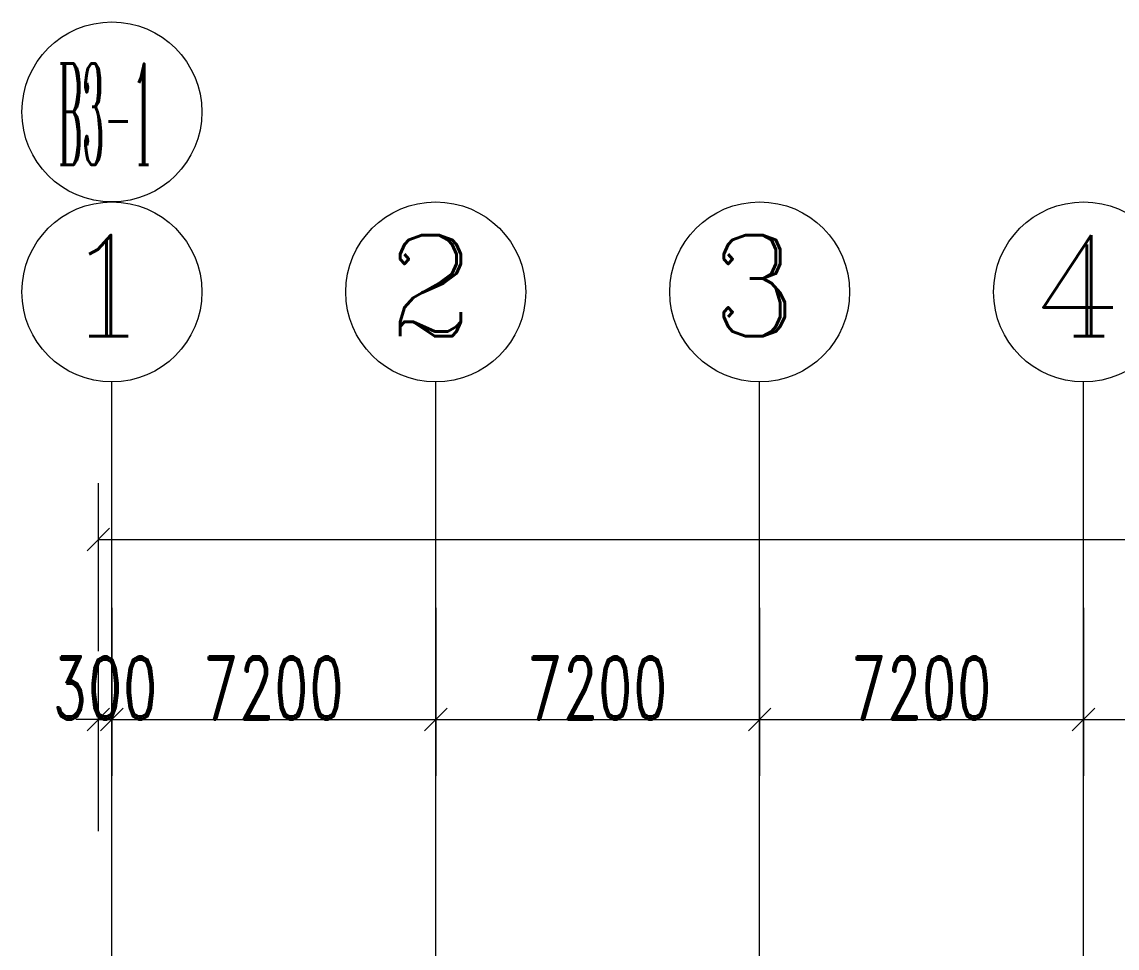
# Model space of a CAD drawing. Header units: millimetres. Extents: x -150677 to 326800, y -31706 to 192400.
# Drawn here: x -2000 to 22346, y 171820 to 192400 of the extents above; entities that cross this region are included whole.
import ezdxf

# ---------------------------------------------------------------- set-up
doc = ezdxf.new("R2010")
doc.units = ezdxf.units.MM
doc.linetypes.add('X-HLP3-AR-F3-LAY-03-001$0$轴网线', pattern=[22.04, 18.38, -1.83, 0, -1.83])
doc.layers.get('0').update_dxf_attribs({"color": 8})
doc.layers.get('Defpoints').update_dxf_attribs({"color": 8})
for name, color, linetype, lineweight in [('X-HLP3-AR-F3-LAY-03-001$0$A-ANNO-DIMS', 8, 'Continuous', 9), ('X-HLP3-AR-F3-LAY-03-001$0$A-ANNO-NOTE', 8, 'Continuous', 5), ('X-HLP3-AR-F3-LAY-03-001$0$S-GRID', 8, 'Continuous', 9), ('X-HLP3-AR-F3-LAY-03-001$0$S-GRID-IDEN', 8, 'Continuous', 9)]:
    doc.layers.add(name, color=color, linetype=linetype, lineweight=lineweight)
doc.styles.add('X-HLP3-AR-F3-LAY-03-001$0$RomanC', font='romanc__.ttf', dxfattribs={"height": 2250})
doc.styles.add('X-HLP3-AR-F3-LAY-03-001$0$RomanC_2', font='romanc__.ttf', dxfattribs={"width": 0.25, "height": 2250})
doc.styles.add('X-HLP3-AR-F3-LAY-03-001$0$RomanD_3', font='romand__.ttf', dxfattribs={"width": 0.65, "height": 1400})
doc.dimstyles.new('X-HLP3-AR-F3-LAY-03-001$0$第一_二道尺寸线', dxfattribs={"dimscale": 304.8, "dimtxt": 1405.004626, "dimasz": 1.64042, "dimexe": 4.10105, "dimexo": 0.0625, "dimgap": 0, "dimtad": 1, "dimdec": 0, "dimzin": 0, "dimdsep": 46, "dimtxsty": 'X-HLP3-AR-F3-LAY-03-001$0$RomanD_3', "dimblk1": 'X-HLP3-AR-F3-LAY-03-001$0$_Oblique', "dimblk2": 'X-HLP3-AR-F3-LAY-03-001$0$_Oblique', "dimsah": 1, "dimcen": 0.09, "dimazin": 0, "dimtfac": 1, "dimtdec": 4, "dimtix": 1, "dimtmove": 0, "dimatfit": 3, "dimfxl": 8.2021, "dimfxlon": 1, "dimtvp": 1, "dimtolj": 1, "dimtzin": 0, "dimlwd": 18, "dimlwe": 18, "dimarcsym": 2})

# ---------------------------------------------------------------- blocks, each defined once
blk = doc.blocks.new('X-HLP3-AR-F3-LAY-03-001$0$轴网 - 宽度系数 1_0-670626-LAY-3F-1_500-A')
at = {"layer": 'X-HLP3-AR-F3-LAY-03-001$0$S-GRID-IDEN'}
blk.add_circle((0, 0), 4, dxfattribs=at)
blk = doc.blocks.new('X-HLP3-AR-F3-LAY-03-001$0$_Oblique')
at = {"color": 0, "linetype": 'ByBlock', "lineweight": -2}
blk.add_line((-0.5, -0.5), (0.5, 0.5), dxfattribs=at)
blk = doc.blocks.new('*D1030')
at = {"layer": 'Defpoints', "color": 0, "transparency": 16777216}
for p in [(0, 179400), (0, 176900), (-300, 174400)]:
    blk.add_point(p, dxfattribs=at)
at = {"layer": 'X-HLP3-AR-F3-LAY-03-001$0$A-ANNO-DIMS', "color": 0, "lineweight": 18, "transparency": 16777216}
for p, q in [((0, 179380.95), (0, 175650)), ((-300, 174419.05), (-300, 178150)), ((-300, 176900), (-800, 176900)), ((-300, 176900), (0, 176900)), ((0, 176900), (500, 176900))]:
    blk.add_line(p, q, dxfattribs=at)
at = {"layer": 'X-HLP3-AR-F3-LAY-03-001$0$A-ANNO-DIMS', "color": 0, "lineweight": 18, "transparency": 16777216, "xscale": 500.0000000000001, "yscale": 500.0000000000001, "zscale": 500.0000000000001}
blk.add_blockref('X-HLP3-AR-F3-LAY-03-001$0$_Oblique', (-300, 176900), dxfattribs=at)
at = {"layer": 'X-HLP3-AR-F3-LAY-03-001$0$A-ANNO-DIMS', "color": 0, "lineweight": 18, "transparency": 16777216, "xscale": 500.0000000000001, "yscale": 500.0000000000001, "zscale": 500.0000000000001, "rotation": 180}
blk.add_blockref('X-HLP3-AR-F3-LAY-03-001$0$_Oblique', (0, 176900), dxfattribs=at)
at = {"layer": 'X-HLP3-AR-F3-LAY-03-001$0$A-ANNO-DIMS', "color": 0, "lineweight": 18, "transparency": 16777216, "insert": (-150, 177600), "char_height": 1400, "width": 2918.0865, "attachment_point": 5, "style": 'X-HLP3-AR-F3-LAY-03-001$0$RomanD_3'}
blk.add_mtext('\\A1;300', dxfattribs=at)
blk = doc.blocks.new('*D1031')
at = {"layer": 'Defpoints', "color": 0, "transparency": 16777216}
for p in [(0, 179400), (7200, 179400), (7200, 176900)]:
    blk.add_point(p, dxfattribs=at)
at = {"layer": 'X-HLP3-AR-F3-LAY-03-001$0$A-ANNO-DIMS', "color": 0, "lineweight": 18, "transparency": 16777216}
for p, q in [((0, 179380.95), (0, 175650)), ((7200, 179380.95), (7200, 175650)), ((0, 176900), (7200, 176900))]:
    blk.add_line(p, q, dxfattribs=at)
at = {"layer": 'X-HLP3-AR-F3-LAY-03-001$0$A-ANNO-DIMS', "color": 0, "lineweight": 18, "transparency": 16777216, "xscale": 500.0000000000001, "yscale": 500.0000000000001, "zscale": 500.0000000000001, "rotation": 180}
blk.add_blockref('X-HLP3-AR-F3-LAY-03-001$0$_Oblique', (0, 176900), dxfattribs=at)
at = {"layer": 'X-HLP3-AR-F3-LAY-03-001$0$A-ANNO-DIMS', "color": 0, "lineweight": 18, "transparency": 16777216, "xscale": 500.0000000000001, "yscale": 500.0000000000001, "zscale": 500.0000000000001}
blk.add_blockref('X-HLP3-AR-F3-LAY-03-001$0$_Oblique', (7200, 176900), dxfattribs=at)
at = {"layer": 'X-HLP3-AR-F3-LAY-03-001$0$A-ANNO-DIMS', "color": 0, "lineweight": 18, "transparency": 16777216, "insert": (3600, 177600), "char_height": 1400, "width": 3890.782, "attachment_point": 5, "style": 'X-HLP3-AR-F3-LAY-03-001$0$RomanD_3'}
blk.add_mtext('\\A1;7200', dxfattribs=at)
blk = doc.blocks.new('*D1032')
at = {"layer": 'Defpoints', "color": 0, "transparency": 16777216}
for p in [(7200, 179400), (14400, 179400), (14400, 176900)]:
    blk.add_point(p, dxfattribs=at)
at = {"layer": 'X-HLP3-AR-F3-LAY-03-001$0$A-ANNO-DIMS', "color": 0, "lineweight": 18, "transparency": 16777216}
for p, q in [((7200, 179380.95), (7200, 175650)), ((14400, 179380.95), (14400, 175650)), ((7200, 176900), (14400, 176900))]:
    blk.add_line(p, q, dxfattribs=at)
at = {"layer": 'X-HLP3-AR-F3-LAY-03-001$0$A-ANNO-DIMS', "color": 0, "lineweight": 18, "transparency": 16777216, "xscale": 500.0000000000001, "yscale": 500.0000000000001, "zscale": 500.0000000000001, "rotation": 180}
blk.add_blockref('X-HLP3-AR-F3-LAY-03-001$0$_Oblique', (7200, 176900), dxfattribs=at)
at = {"layer": 'X-HLP3-AR-F3-LAY-03-001$0$A-ANNO-DIMS', "color": 0, "lineweight": 18, "transparency": 16777216, "xscale": 500.0000000000001, "yscale": 500.0000000000001, "zscale": 500.0000000000001}
blk.add_blockref('X-HLP3-AR-F3-LAY-03-001$0$_Oblique', (14400, 176900), dxfattribs=at)
at = {"layer": 'X-HLP3-AR-F3-LAY-03-001$0$A-ANNO-DIMS', "color": 0, "lineweight": 18, "transparency": 16777216, "insert": (10800, 177600), "char_height": 1400, "width": 3890.782, "attachment_point": 5, "style": 'X-HLP3-AR-F3-LAY-03-001$0$RomanD_3'}
blk.add_mtext('\\A1;7200', dxfattribs=at)
blk = doc.blocks.new('*D1033')
at = {"layer": 'Defpoints', "color": 0, "transparency": 16777216}
for p in [(14400, 179400), (21600, 179400), (21600, 176900)]:
    blk.add_point(p, dxfattribs=at)
at = {"layer": 'X-HLP3-AR-F3-LAY-03-001$0$A-ANNO-DIMS', "color": 0, "lineweight": 18, "transparency": 16777216}
for p, q in [((14400, 179380.95), (14400, 175650)), ((21600, 179380.95), (21600, 175650)), ((14400, 176900), (21600, 176900))]:
    blk.add_line(p, q, dxfattribs=at)
at = {"layer": 'X-HLP3-AR-F3-LAY-03-001$0$A-ANNO-DIMS', "color": 0, "lineweight": 18, "transparency": 16777216, "xscale": 500.0000000000001, "yscale": 500.0000000000001, "zscale": 500.0000000000001, "rotation": 180}
blk.add_blockref('X-HLP3-AR-F3-LAY-03-001$0$_Oblique', (14400, 176900), dxfattribs=at)
at = {"layer": 'X-HLP3-AR-F3-LAY-03-001$0$A-ANNO-DIMS', "color": 0, "lineweight": 18, "transparency": 16777216, "xscale": 500.0000000000001, "yscale": 500.0000000000001, "zscale": 500.0000000000001}
blk.add_blockref('X-HLP3-AR-F3-LAY-03-001$0$_Oblique', (21600, 176900), dxfattribs=at)
at = {"layer": 'X-HLP3-AR-F3-LAY-03-001$0$A-ANNO-DIMS', "color": 0, "lineweight": 18, "transparency": 16777216, "insert": (18000, 177600), "char_height": 1400, "width": 3890.782, "attachment_point": 5, "style": 'X-HLP3-AR-F3-LAY-03-001$0$RomanD_3'}
blk.add_mtext('\\A1;7200', dxfattribs=at)
blk = doc.blocks.new('*D1034')
at = {"layer": 'Defpoints', "color": 0, "transparency": 16777216}
for p in [(21600, 179400), (28800, 179400), (28800, 176900)]:
    blk.add_point(p, dxfattribs=at)
at = {"layer": 'X-HLP3-AR-F3-LAY-03-001$0$A-ANNO-DIMS', "color": 0, "lineweight": 18, "transparency": 16777216}
for p, q in [((21600, 179380.95), (21600, 175650)), ((28800, 179380.95), (28800, 175650)), ((21600, 176900), (28800, 176900))]:
    blk.add_line(p, q, dxfattribs=at)
at = {"layer": 'X-HLP3-AR-F3-LAY-03-001$0$A-ANNO-DIMS', "color": 0, "lineweight": 18, "transparency": 16777216, "xscale": 500.0000000000001, "yscale": 500.0000000000001, "zscale": 500.0000000000001, "rotation": 180}
blk.add_blockref('X-HLP3-AR-F3-LAY-03-001$0$_Oblique', (21600, 176900), dxfattribs=at)
at = {"layer": 'X-HLP3-AR-F3-LAY-03-001$0$A-ANNO-DIMS', "color": 0, "lineweight": 18, "transparency": 16777216, "xscale": 500.0000000000001, "yscale": 500.0000000000001, "zscale": 500.0000000000001}
blk.add_blockref('X-HLP3-AR-F3-LAY-03-001$0$_Oblique', (28800, 176900), dxfattribs=at)
at = {"layer": 'X-HLP3-AR-F3-LAY-03-001$0$A-ANNO-DIMS', "color": 0, "lineweight": 18, "transparency": 16777216, "insert": (25200, 177600), "char_height": 1400, "width": 3890.782, "attachment_point": 5, "style": 'X-HLP3-AR-F3-LAY-03-001$0$RomanD_3'}
blk.add_mtext('\\A1;7200', dxfattribs=at)
blk = doc.blocks.new('*D932')
at = {"layer": 'Defpoints', "color": 0, "transparency": 16777216}
for p in [(293100, 180900), (-300, 178400), (293100, 178400), (201600, -17706.224274), (208800, -17706.224274), (208800, -20206.224274)]:
    blk.add_point(p, dxfattribs=at)
at = {"layer": 'X-HLP3-AR-F3-LAY-03-001$0$A-ANNO-DIMS', "color": 0, "lineweight": 18, "transparency": 16777216}
for p, q in [((-300, 178419.05), (-300, 182150)), ((293100, 178419.05), (293100, 182150)), ((-300, 180900), (293100, 180900)), ((201600, -17725.274274), (201600, -21456.224274)), ((208800, -17725.274274), (208800, -21456.224274)), ((201600, -20206.224274), (208800, -20206.224274))]:
    blk.add_line(p, q, dxfattribs=at)
at = {"layer": 'X-HLP3-AR-F3-LAY-03-001$0$A-ANNO-DIMS', "color": 0, "lineweight": 18, "transparency": 16777216, "xscale": 500.0000000000001, "yscale": 500.0000000000001, "zscale": 500.0000000000001, "rotation": 180}
for p in [(-300, 180900), (201600, -20206.224274)]:
    blk.add_blockref('X-HLP3-AR-F3-LAY-03-001$0$_Oblique', p, dxfattribs=at)
at = {"layer": 'X-HLP3-AR-F3-LAY-03-001$0$A-ANNO-DIMS', "color": 0, "lineweight": 18, "transparency": 16777216, "xscale": 500.0000000000001, "yscale": 500.0000000000001, "zscale": 500.0000000000001}
for p in [(293100, 180900), (208800, -20206.224274)]:
    blk.add_blockref('X-HLP3-AR-F3-LAY-03-001$0$_Oblique', p, dxfattribs=at)
at = {"layer": 'X-HLP3-AR-F3-LAY-03-001$0$A-ANNO-DIMS', "color": 0, "lineweight": 18, "transparency": 16777216, "char_height": 1400, "attachment_point": 5, "style": 'X-HLP3-AR-F3-LAY-03-001$0$RomanD_3'}
for s, insert, width in [('\\A1;293400', (146400, 181600), 5836.1730636), ('\\A1;7200', (205200, -19506.224274), 3890.7820424)]:
    blk.add_mtext(s, dxfattribs=dict(at, insert=insert, width=width))
blk = doc.blocks.new('X-HLP3-AR-F3-LAY-03-001$0$临时单轴号 - 临时标记-下-5mm-4768052-LAY-3F-1_500-A')
at = {"layer": 'X-HLP3-AR-F3-LAY-03-001$0$A-ANNO-NOTE', "lineweight": 18}
blk.add_circle((0, 12), 4, dxfattribs=at)

msp = doc.modelspace()

# ---------------------------------------------------------------- linework, layer by layer
at = {"layer": 'X-HLP3-AR-F3-LAY-03-001$0$S-GRID'}
for p, q in [((0, 174400), (0, 184400)), ((7200, 174400), (7200, 184400)), ((14400, 174400), (14400, 184400)), ((21600, 174400), (21600, 184400))]:
    msp.add_line(p, q, dxfattribs=at)
at = {"layer": 'X-HLP3-AR-F3-LAY-03-001$0$S-GRID', "linetype": 'X-HLP3-AR-F3-LAY-03-001$0$轴网线'}
for p, q in [((0, -17706.2), (0, 174400)), ((7200, -17706.2), (7200, 174400)), ((14400, -17706.2), (14400, 174400)), ((21600, -17706.2), (21600, 174400))]:
    msp.add_line(p, q, dxfattribs=at)

# ---------------------------------------------------------------- block references
at = {"layer": 'X-HLP3-AR-F3-LAY-03-001$0$A-ANNO-NOTE', "lineweight": 18, "xscale": 500, "yscale": 500, "zscale": 500}
msp.add_blockref('X-HLP3-AR-F3-LAY-03-001$0$临时单轴号 - 临时标记-下-5mm-4768052-LAY-3F-1_500-A', (0, 184400), dxfattribs=at)
at = {"layer": 'X-HLP3-AR-F3-LAY-03-001$0$S-GRID-IDEN', "xscale": 499.9999999999995, "yscale": 499.9999999999995, "zscale": 499.9999999999995}
for p in [(0, 186400), (7200, 186400), (14400, 186400), (21600, 186400)]:
    msp.add_blockref('X-HLP3-AR-F3-LAY-03-001$0$轴网 - 宽度系数 1_0-670626-LAY-3F-1_500-A', p, dxfattribs=at)

# ---------------------------------------------------------------- texts
at = {"layer": 'X-HLP3-AR-F3-LAY-03-001$0$A-ANNO-NOTE', "lineweight": 9, "insert": (-1186.7, 191475), "char_height": 2250, "width": 2825.948, "attachment_point": 1, "style": 'X-HLP3-AR-F3-LAY-03-001$0$RomanC_2'}
msp.add_mtext('B3-1', dxfattribs=at)
at = {"layer": 'X-HLP3-AR-F3-LAY-03-001$0$S-GRID-IDEN', "char_height": 2250, "width": 2565.4, "attachment_point": 1, "style": 'X-HLP3-AR-F3-LAY-03-001$0$RomanC'}
for s, insert in [('\\fRomanC|b0|i0|c134|p2|;1', (-1083.4, 187664.7)), ('\\fRomanC|b0|i0|c134|p2|;2', (6116.6, 187664.7)), ('\\fRomanC|b0|i0|c134|p2|;3', (13316.6, 187664.7)), ('\\fRomanC|b0|i0|c134|p2|;4', (20516.6, 187664.7))]:
    msp.add_mtext(s, dxfattribs=dict(at, insert=insert))

# ---------------------------------------------------------------- dimensions: what is measured, and where the dimension line sits
at = {"layer": 'X-HLP3-AR-F3-LAY-03-001$0$A-ANNO-DIMS', "lineweight": 18}
for base, p1, p2, override, picture, middle in [((293100, 180900), (-300, 178400), (293100, 178400), {"dimpost": '<>', "dimfxl": 293400}, '*D932', (146400, 181600)), ((0, 176900), (-300, 174400), (0, 179400), {"dimpost": '<>', "dimfxl": 5008.991915}, '*D1030', (-150, 177600)), ((7200, 176900), (0, 179400), (7200, 179400), {"dimpost": '<>', "dimfxl": 7200}, '*D1031', (3600, 177600)), ((14400, 176900), (7200, 179400), (14400, 179400), {"dimpost": '<>', "dimfxl": 7200}, '*D1032', (10800, 177600)), ((21600, 176900), (14400, 179400), (21600, 179400), {"dimpost": '<>', "dimfxl": 7200}, '*D1033', (18000, 177600)), ((28800, 176900), (21600, 179400), (28800, 179400), {"dimpost": '<>', "dimfxl": 7200}, '*D1034', (25200, 177600))]:
    dim = msp.add_linear_dim(base=base, p1=p1, p2=p2, dimstyle='X-HLP3-AR-F3-LAY-03-001$0$第一_二道尺寸线', override=override, dxfattribs=at)
    dim.commit()
    dim.dimension.update_dxf_attribs({"geometry": picture, "text_midpoint": middle})

doc.saveas('drawing.dxf')
